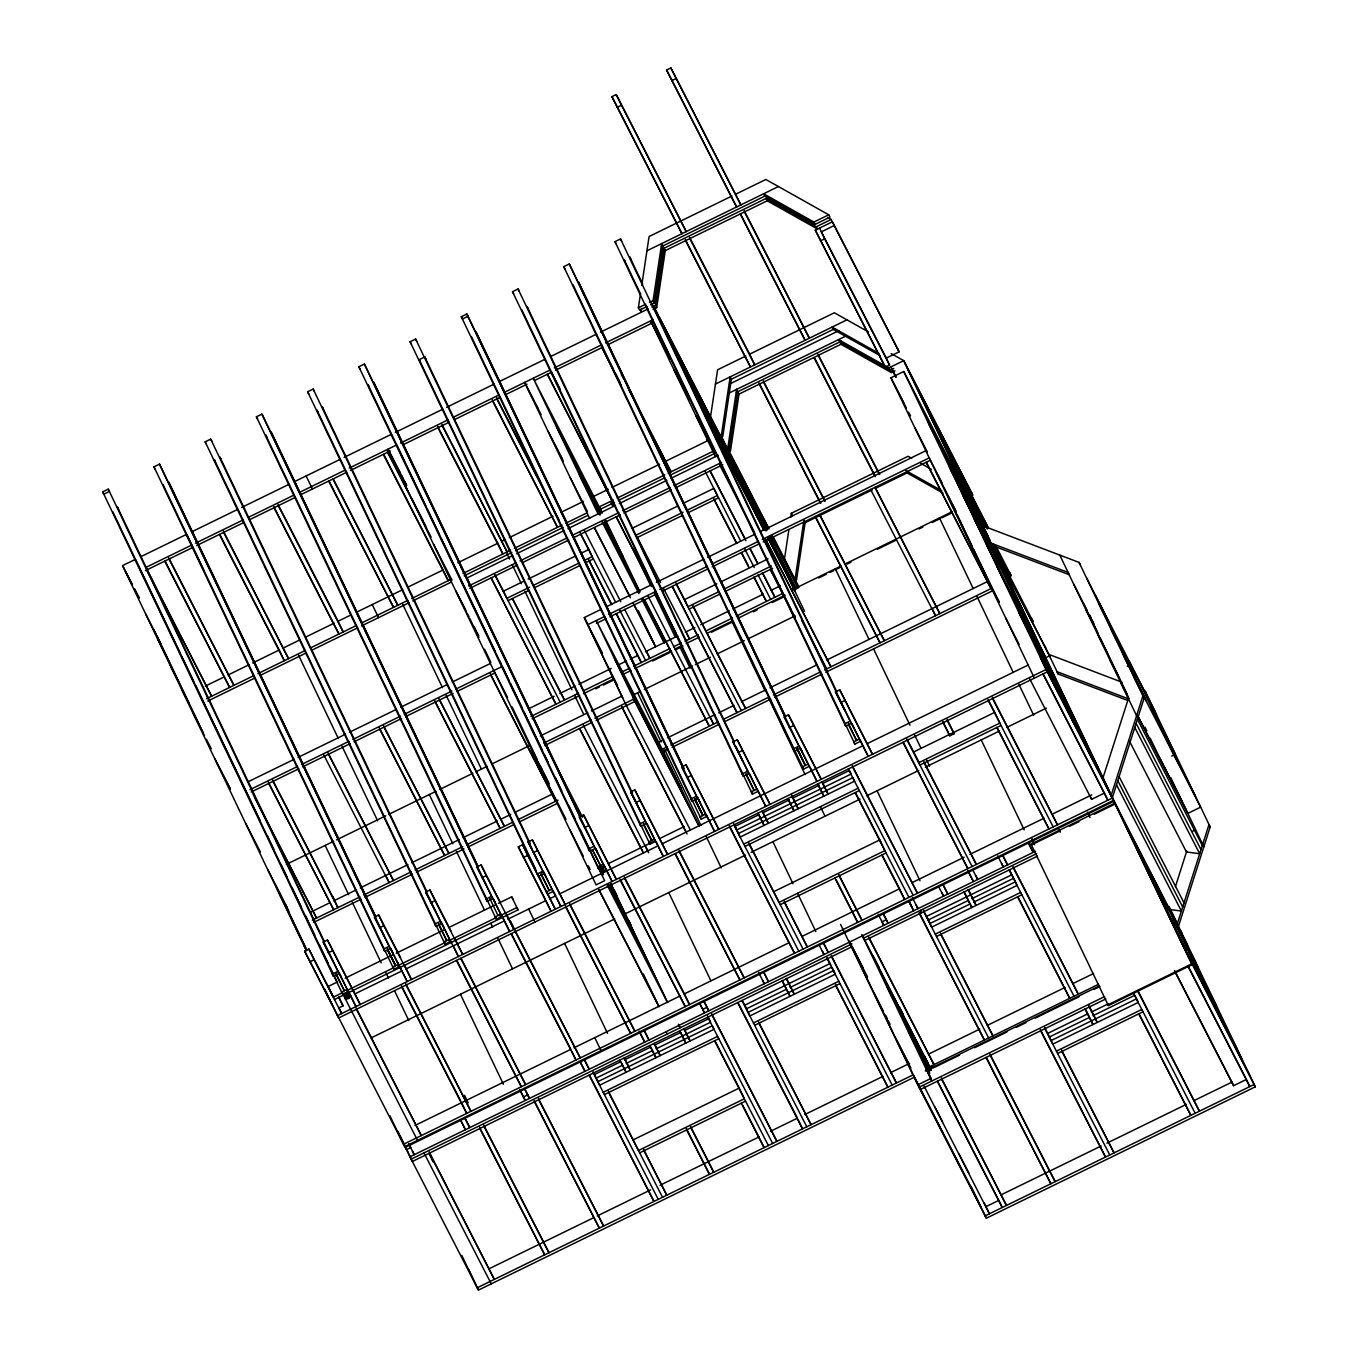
<?xml version="1.0" encoding="UTF-8"?>
<svg xmlns="http://www.w3.org/2000/svg" width="1358" height="1358" viewBox="0 0 1358 1358"><rect width="100%" height="100%" fill="white"/><g stroke="black" fill="none" stroke-linecap="round" stroke-linejoin="round"><path stroke-width="1.5" d="M646.951 306.552L639.584 310.15L638.379 307.808L640.518 293.549M641.74 285.401L649.09 236.513L731.945 196.027M640.789 312.476L641.4 308.402M654.301 302.953L653.096 300.61L661.669 243.574L662.874 245.917L654.301 302.953L650.618 304.752M656.712 307.638L655.507 305.295L664.079 248.259L665.267 250.585L656.712 307.638L653.028 309.437M706.89 441.095L707.501 437.021M710.557 416.651L717.601 369.8L745.831 356M729.246 448.785L737.818 391.749M784.296 560.141L788.896 529.586M790.729 517.364L791.341 513.29L908.078 456.271L911.676 458.291M1128.362 698.708L1102.985 777.862L1104.173 780.205M1144.064 698.351L1112.44 797.502L1111.234 795.16L1142.859 696.026L1144.064 698.351L1079.101 562.433L982.615 525.733M1175.4 886.689L1186.756 851.059M1193.071 831.266L1194.446 827.328M1210.165 826.971L1208.96 824.629L1177.335 923.78L1178.54 926.122L1210.165 826.971L1145.201 691.052L1146.39 693.395M611.932 96.673L681.954 233.661L611.932 96.673L616.209 94.585L686.214 231.59L616.209 94.585M666.574 69.988L736.596 206.976L666.574 69.988L670.852 67.9L740.857 204.888L670.852 67.9M617.058 107.384L621.319 105.313M671.684 80.699L675.961 78.611M102.733 491.868L108.284 489.169L109.438 491.426L103.904 494.142L102.733 491.868L333.474 976.368L339.025 973.652L108.284 489.169M159.514 464.147L390.255 948.631L384.704 951.347L153.963 466.846L159.514 464.147L375.674 918.025M210.728 439.126L441.469 923.61L435.935 926.326L205.177 441.825L210.728 439.126L211.899 441.384M261.958 414.105L492.699 898.589L487.149 901.305L256.407 416.804L261.958 414.105L478.118 867.983M533.66 852.162L543.93 873.567L538.379 876.283L307.638 391.783L313.189 389.084L314.343 391.342M364.402 364.063L595.144 848.546L589.593 851.262L358.851 366.762L364.402 364.063L579.662 816.022M415.633 339.042L646.374 823.525L640.823 826.241L410.082 341.741L415.633 339.042L416.787 341.299M466.863 314.021L697.605 798.504L692.054 801.22L461.313 316.72L466.863 314.021L683.023 767.881M735.815 746.34L748.818 773.483L743.267 776.199L512.526 291.698L518.077 288.999L519.248 291.257M569.308 263.978L800.049 748.462L794.498 751.178L563.757 266.677L569.308 263.978L784.568 715.938M620.521 238.957L851.279 723.441L845.728 726.157L614.987 241.656L620.521 238.957L621.692 241.215M468.018 316.278L462.467 318.994L461.313 316.72M735.713 194.194L765.844 179.477L828.77 214.819L829.976 217.144L815.139 224.393L764.792 196.129L763.603 193.787L813.934 222.05L815.139 224.393M647.087 823.865L655.524 841.434L649.973 844.15L419.232 359.649L424.782 356.95L425.954 359.208M646.951 250.772L778.423 186.538M661.482 246.596L764.384 196.333M662.687 248.921L767.491 197.742M663.892 251.264L768.696 200.084M638.379 307.808L645.746 304.209M649.43 302.41L653.096 300.61M813.934 222.05L828.77 214.819M306.45 950.821L122.559 565.607L135.376 559.36L179.986 652.808M141.062 556.576L186.589 534.339L203.972 570.716M192.293 531.555L237.82 509.318M241.622 507.468L289.05 484.297M294.737 481.513L340.298 459.259M344.1 457.408L391.562 434.221M395.365 432.37L442.827 409.182M446.629 407.315L494.091 384.127M499.795 381.36L545.356 359.089M551.059 356.305L596.637 334.051M600.423 332.201L648.139 308.894M651.823 307.095L655.507 305.295M816.345 226.735L817.55 229.061L767.202 200.797L765.997 198.472L816.345 226.735L831.164 219.487L898.47 350.449M885.314 356.152L889.575 365.081L885.314 367.152L815.292 230.164L832.369 221.829L899.064 351.858L886.248 358.105L821.352 231.828L834.168 225.581M146.172 567.288L191.716 545.05M195.501 543.2L242.929 520.029M248.633 517.245L294.16 495.008M299.846 492.224L345.407 469.97M349.21 468.12L396.672 444.932L425.767 506.059M400.474 443.081L447.953 419.894M453.64 417.11L499.218 394.855M504.904 392.072L550.482 369.817M554.268 367.95L601.747 344.762M605.549 342.912L653.011 319.724M145.476 570.564L192.921 547.393M196.706 545.543L244.134 522.372M249.821 519.588L295.365 497.351M301.052 494.567L346.613 472.312M350.415 470.462L390.289 450.975M403.581 444.49L449.142 422.236M454.845 419.452L500.406 397.181M506.11 394.414L526.989 384.212M534.594 380.495L551.688 372.143M555.473 370.293L602.952 347.105M608.639 344.321L652.315 322.983M820.419 240.875L824.679 238.804L889.575 365.081M689.558 237.311L749.616 354.166L834.338 312.781L868.509 331.946M715.445 384.059L846.934 319.843M729.993 379.884L834.797 328.687M729.501 384.059L838.718 330.724M729.246 393.005L845.949 336.003M736.426 392.411L841.23 341.231M737.632 394.754L840.534 344.491M205.262 686.13L224.24 676.861M228.025 675.011L248.904 664.809M252.69 662.959L279.256 649.99L284.28 660.735L219.385 534.458M283.058 648.122L300.135 639.788M305.822 637.004L334.272 623.101M278.017 504.395L338.074 621.251L351.349 614.767M357.035 611.983L402.681 589.695M408.385 586.911L442.64 570.173M457.867 562.738L497.843 543.217L502.833 553.979L437.938 427.702M501.645 541.35L505.465 539.482M509.267 537.632L553.046 516.244M560.65 512.526L583.499 501.374M593.022 496.722L608.248 489.287M612.051 487.42L659.632 464.181M665.352 461.397L709.131 440.009M206.586 698.691L254.014 675.52M257.816 673.67L305.244 650.499M310.931 647.715L356.458 625.478M362.162 622.694L407.79 600.406M411.593 598.555L451.569 579.034M462.993 573.449L510.574 550.211M514.376 548.343L561.974 525.105M565.777 523.237L586.707 513.018M598.131 507.434L613.358 499.999M617.16 498.131L664.758 474.893M668.17 473.229L714.24 450.72M894.99 370.751L891.289 372.55L840.942 344.287L838.548 339.619L888.879 367.882L903.715 360.634L972.209 493.939M207.791 701.034L255.219 677.863M260.906 675.079L306.45 652.842M312.136 650.058L357.663 627.82M361.466 625.97L408.996 602.748M412.798 600.898L450.873 582.293M464.198 575.792L511.779 552.536M515.582 550.686L563.163 527.447M566.982 525.58L587.912 515.361M599.336 509.776L614.563 502.341M618.365 500.474L664.045 478.169M669.766 475.368L715.445 453.063M893.802 368.408L890.084 370.225L839.753 341.961M467.118 577.914L512.764 555.609M516.566 553.741L564.13 530.52M567.933 528.652L615.497 505.431M619.299 503.563L666.863 480.342M670.665 478.474L718.229 455.253M1034.406 678.117L890.95 377.779L903.749 371.515L977.505 515.021M468.612 585.977L516.176 562.755M519.978 560.888L567.542 537.666M573.246 534.865L618.909 512.577M622.711 510.71L670.275 487.488M674.077 485.621L721.624 462.399M469.817 588.32L517.381 565.081M523.085 562.297L568.747 539.992M574.451 537.208L620.368 514.784M623.916 513.052L671.463 489.814M675.282 487.963L722.829 464.725M524.307 580.986L503.428 591.171L506.84 598.318L529.603 587.199M528.092 579.119L575.52 555.965M581.224 553.181L588.812 549.481L592.224 556.61L584.636 560.328M632.285 528.228L677.829 505.991M683.515 503.207L713.867 488.388L717.279 495.534L686.927 510.353M533.405 585.349L578.932 563.095M635.697 535.375L683.125 512.204M508.045 600.66L528.907 590.458M534.611 587.674L580.138 565.437M585.824 562.653L593.412 558.953M636.902 537.717L682.446 515.48M688.133 512.696L718.484 497.86M248.514 781.58L294.211 759.258M298.03 757.408L345.645 734.152M349.447 732.285L395.161 709.962M400.865 707.162L446.578 684.839M452.282 682.056L490.374 663.451M690.339 830.027L625.206 703.291L584.296 617.567L601.356 609.233M607.06 606.449L652.587 584.212M656.389 582.361L703.817 559.19M707.603 557.34L755.031 534.169M760.735 531.385L925.783 450.754M250.008 789.66L297.623 766.404M301.442 764.537L349.04 741.281M352.859 739.431L400.474 716.175M404.277 714.308L451.891 691.052M455.694 689.185L502.324 666.422L508.724 679.815M587.691 624.714L604.768 616.379M608.571 614.512L655.999 591.358M659.801 589.491L707.229 566.337M712.916 563.553L758.443 541.316M762.245 539.449L929.195 457.901L942.028 482.854M251.213 792.003L298.828 768.747M302.63 766.88L350.245 743.624M354.065 741.774L401.662 718.501M405.482 716.651L453.097 693.395M456.899 691.528L494.991 672.923M596.485 623.339L605.974 618.705M609.776 616.855L657.204 593.684M662.891 590.917L708.418 568.663M712.22 566.812L759.648 543.641M763.213 541.91L930.4 460.243M803.732 523.373L872.328 489.865M876.148 488.014L908.536 472.177M716.786 583.855L684.534 599.608L687.946 606.754L718.297 591.935M720.589 582.005L768.017 558.834M724.001 589.151L771.429 565.98M689.151 609.097L719.502 594.261M725.189 591.494L772.634 568.323M529.399 708.384L554.132 696.298M559.836 693.514L575.062 686.079M578.864 684.228L611.202 668.425M618.824 664.707L626.428 660.99M630.231 659.139L637.836 655.422L641.316 662.534L616.192 613.663M645.457 651.704L677.795 635.9M685.4 632.183L694.906 627.532M700.626 624.748L729.161 610.811M732.964 608.961L763.4 594.091M771.005 590.374L780.51 585.722M530.91 716.464L578.474 693.225M584.178 690.441L612.713 676.505M622.219 671.854L629.84 668.136M633.643 666.269L669.783 648.615M673.585 646.764L681.207 643.047M685.009 641.18L698.318 634.678M705.922 630.961L732.556 617.958M736.375 616.091L782.021 593.802M790.814 589.508L793.666 588.116L767.745 537.734M791.748 590.068L840.992 566.014M844.778 564.164L952.501 511.559M794.074 589.983L797.876 588.133M818.704 577.965L826.275 574.264M830.061 572.414L833.846 570.564M839.533 567.78L835.747 569.63L835.306 568.798L869.018 639.397M847.103 564.079L850.889 562.229M877.404 549.277L896.348 540.026M919.06 528.941L922.863 527.091M932.318 522.457L939.906 518.756L939.464 517.924L973.177 588.523M941.756 517.856L951.075 513.307M532.115 718.789L579.679 695.568M583.482 693.7L613.918 678.83M623.424 674.196L631.046 670.479M634.848 668.611L670.988 650.957M674.79 649.107L682.395 645.389M686.214 643.522L699.523 637.021M707.128 633.303L731.86 621.217M737.564 618.433L785.128 595.211M595.704 688.795L599.489 686.927M603.291 685.077L612.781 680.443M652.655 660.973L671.65 651.687M675.452 649.837L683.04 646.119M711.524 632.217L732.403 622.015M753.3 611.813L757.102 609.946M772.295 602.528L783.685 596.96M540.229 736.002L587.658 712.831M591.443 710.981L621.794 696.145M286.334 864.401L333.678 841.264M336.512 839.889L385.757 815.835M388.592 814.444L435.935 791.324M439.72 789.473L472.873 773.279M475.707 771.887L487.064 766.336M491.8 764.028L528.737 746M632.896 695.109L640.467 691.409M644.252 689.558L692.546 665.98M695.347 664.605L710.404 657.255M717.16 653.945L744.286 640.704M748.054 638.854L795.126 615.87M543.624 743.149L591.069 719.978M594.855 718.127L633.745 699.115L698.878 825.851M544.83 745.474L592.258 722.303M596.06 720.453L634.95 701.458L596.23 620.538L664.045 752.739M310.795 912.067L329.841 902.764M333.661 900.897L356.509 889.745M360.311 887.877L407.926 864.622M411.729 862.754L459.344 839.499M463.163 837.648L497.435 820.894M501.255 819.044L510.778 814.393M514.58 812.525L552.672 793.921M657.985 742.486L663.672 739.703M667.457 737.852L714.902 714.681M718.688 712.831L733.863 705.413M741.451 701.713L766.116 689.66M769.918 687.81L817.346 664.639M826.835 660.005L988.098 581.241M312.306 920.147L359.921 896.891M363.723 895.024L411.338 871.768M415.141 869.901L462.755 846.645M466.575 844.795L512.272 822.456M517.992 819.672L557.985 800.134M661.397 749.633L667.084 746.849M670.869 744.999L718.297 721.828M724.001 719.044L769.528 696.807M773.33 694.957L820.758 671.786M824.544 669.935L991.51 588.37M313.511 922.472L361.126 899.217M364.929 897.366L412.543 874.111M416.346 872.243L463.961 848.988M467.763 847.12L513.477 824.798M519.197 822.014L557.289 803.41M662.585 751.959L668.289 749.175M672.074 747.324L719.502 724.154M725.206 721.387L770.733 699.132M774.518 697.282L821.963 674.111M825.749 672.261L992.698 590.713M1113.815 801.288L405.142 1147.459L304.65 951.16L308.928 949.072L332.812 995.567M348.938 992.172L355.966 1006.584L323.204 942.096L327.465 940.008L360.226 1004.513L327.465 940.008M398.25 963.433L407.179 981.562L374.435 917.074L378.695 914.986L400.627 957.645M453.3 945.83L458.41 956.541L425.648 892.053L429.926 889.965L450.89 930.773M502.613 917.108L509.64 931.52L476.879 867.032L481.139 864.944L500.202 902.035M545.933 900.592L551.042 911.303L518.281 846.798L522.558 844.71L535.901 870.682M556.593 897.57L560.854 906.499L528.109 842.011L532.37 839.923L565.132 904.428L532.37 839.923M604.106 865.199L612.085 881.478L579.323 816.99L583.601 814.902L616.345 879.407L583.601 814.902M656.287 842.045L663.315 856.457L630.553 791.969L634.814 789.881L667.576 854.386L634.814 789.881M706.55 815.156L714.529 831.436L681.767 766.947L686.045 764.86L718.806 829.365L686.045 764.86M757.781 790.135L765.759 806.414L732.997 741.926L737.275 739.838L770.02 804.343L737.275 739.838M809.962 766.981L816.973 781.393L784.228 716.905L788.489 714.817L821.25 779.322L788.489 714.817M860.225 740.093L868.203 756.372L835.442 691.884L839.719 689.796L872.481 754.301L839.719 689.796M309.76 961.871L314.038 959.783L341.673 1013.56L339.127 1008.213M328.313 952.807L332.591 950.719M379.544 927.786L383.805 925.698L411.457 979.491L404.429 965.063M430.775 902.764L435.035 900.677L462.671 954.47L454.709 938.191M481.988 877.743L486.266 875.655L513.901 929.449L506.874 915.02M523.407 857.509L527.668 855.438L555.303 909.215L547.342 892.936M533.219 852.722L537.479 850.634M584.449 827.701L588.71 825.613M635.663 802.68L639.941 800.592M686.893 777.659L691.154 775.571M738.107 752.638L742.385 750.55M789.337 727.616L793.615 725.528M840.568 702.595L844.829 700.507M337.87 971.377L332.32 974.093L333.474 976.368M389.084 946.356L383.55 949.072L384.704 951.347M440.315 921.335L434.764 924.051L435.935 926.326M491.545 896.314L485.994 899.03L487.149 901.305M537.208 874.009L542.759 871.293M593.989 846.272L588.438 848.988L589.593 851.262M645.22 821.25L639.669 823.966L640.823 826.241M696.433 796.229L690.883 798.945L692.054 801.22M747.664 771.208L742.113 773.924L743.267 776.199M798.894 746.187L793.344 748.903L794.498 751.178M850.108 721.166L844.557 723.882L845.728 726.157M337.616 981.868L328.144 986.485L333.27 997.196L342.725 992.579M345.187 978.167L392.496 955.064M396.281 953.214L443.574 930.094M449.26 927.327L494.668 905.141M498.454 903.291L511.711 896.823L512.9 899.166M347.02 989.286L341.469 992.002L342.64 994.277L348.191 991.561L338.821 972.073M399.405 966.54L398.25 964.265L392.7 966.981L393.854 969.256L399.405 966.54L397.588 962.72M449.464 939.244L443.93 941.96L445.084 944.234L450.635 941.518L441.265 922.031M500.695 914.223L495.144 916.939L496.315 919.213L501.849 916.497L493.412 898.928M546.374 891.917L551.925 889.201L553.079 891.476L547.529 894.192L538.175 874.705M603.139 864.18L597.588 866.896L598.759 869.171L604.31 866.455L595.856 848.886M654.369 839.159L648.818 841.875L649.973 844.15M705.6 814.138L700.049 816.854L701.203 819.129L706.754 816.413L697.401 796.925M756.813 789.117L751.263 791.833L752.434 794.107L757.985 791.391L749.531 773.822M808.044 764.096L802.493 766.812L803.647 769.086L809.198 766.37L799.845 746.883M859.274 739.075L853.724 741.791L854.878 744.065L860.429 741.349L851.975 723.78M346.511 990.729L393.82 967.626M397.605 965.776L444.915 942.656M448.7 940.822L496.01 917.702M499.795 915.852L516.821 907.534L518.026 909.877L334.475 999.539M608.214 863.688L653.758 841.451M659.445 838.667L684.109 826.615M345.102 998.69L350.771 995.906M354.557 994.056L401.866 970.953M405.652 969.103L504.056 921.047M507.841 919.196L545.814 900.643M549.617 898.775L555.337 895.991M559.156 894.124L658.274 845.711M662.093 843.844L862.245 746.068M867.966 743.284L1028.091 665.064M1045.796 657.679L1049.445 655.897M338.804 1007.959L343.065 1005.871L338.804 996.942M337.412 1015.648L1046.016 669.528L1118.619 810.641M759.411 814.444L735.034 826.36L736.732 829.925L851.126 774.043L849.429 770.478L823.169 783.294M789.422 799.794L763.162 812.61L768.322 823.304L762.059 811.15M791.29 794.532L793.089 797.995L819.417 785.128M943.114 722.711L949.836 735.815L954.114 733.727L947.069 719.265M743.743 844.082L858.154 788.2M744.948 846.424L859.342 790.543M918.738 762.704L999.844 723.084L994.735 712.373L913.628 751.992L919.943 765.046L1001.05 725.427M1127.225 666.455L1130.891 664.656M371.158 1037.902L614.784 918.908M623.305 914.749L745.457 855.082M751.127 852.298L860.021 799.115M866.659 795.873L918.738 770.444M925.358 767.202L999.216 731.13M1006.787 727.43L1046.339 708.112M773.907 891.612L879.763 839.906L884.89 850.617L779.017 902.34L748.903 842.979M780.222 904.666L886.095 852.96M414.988 1125.459L570.156 1049.649M573.942 1047.816L680.443 995.787M624.341 876.996L684.398 993.852L788.981 942.758M802.323 936.256L899.437 888.811L904.649 899.488L881.817 855.048M912.763 882.31L964.18 857.187M969.901 854.403L1044.166 818.127M1051.771 814.41L1091.764 794.871M1171.733 756.083L1175.383 754.301L1150.854 706.296M1029.636 678.711L1091.628 799.336L1104.427 793.089L1107.839 800.235L1042.944 673.941M403.513 1144.268L1112.117 798.148M404.718 1146.61L1113.373 800.456M1114.731 803.24L1192.035 964.706L1108.366 1005.565L1031.062 844.116L1114.731 803.24L1115.139 804.021L1094.225 814.24M1059.987 830.96L1031.469 844.897L1031.062 844.116M1069.493 826.309L1078.999 821.675M519.656 1089.456L523.56 1096.908L527.838 1094.82L524.884 1089.235M699.896 1003.749L702.85 1009.334L707.111 1007.246L708.757 1010.844L703.953 1001.491M883.243 913.917L888.047 923.27L886.333 919.705L882.14 921.759L883.769 925.358L878.219 914.307M1035.424 851.296L409.946 1156.812L478.457 1290.1L913.934 1077.386M851.941 943.844L411.151 1159.138L397.877 1131.333M863.349 938.259L1036.612 853.622M851.228 947.103L412.357 1161.48L400.525 1136.697M864.554 940.602L1037.427 856.168M620.742 1061.701L594.481 1074.517L597.995 1081.596M624.493 1059.868L650.754 1047.035L655.948 1057.712L649.701 1045.558M654.488 1045.202L680.748 1032.386M684.5 1030.552L708.876 1018.636L710.59 1022.218L656.203 1048.783M830.094 963.535L744.71 1005.226L749.837 1015.954L835.204 974.246L833.506 970.664L748.122 1012.372M596.179 1078.099L622.439 1065.266M626.191 1063.433L652.451 1050.617M746.425 1008.807L786.265 989.337M790.05 987.487L831.792 967.1L834.491 972.362M1015.445 881.783L1011.931 874.705L926.563 916.412L928.261 919.977L968.101 900.524M971.904 898.656L1013.645 878.27M969.816 904.089L929.975 923.542L931.673 927.124L1017.057 885.416L1015.343 881.851L973.601 902.238M603.207 1092.256L717.601 1036.375M604.412 1094.582L718.806 1038.7M753.435 1022.964L838.803 981.257M935.289 934.134L1020.656 892.427M754.641 1025.307L840.008 983.599M936.477 936.477L1021.861 894.769M633.371 1139.786L739.227 1088.081L744.337 1098.792L638.481 1150.498L608.367 1091.136M639.686 1152.84L745.542 1101.134M488.744 1268.932L593.463 1217.786M597.282 1215.919L650.584 1189.88M660.107 1185.228L759.105 1136.867M770.529 1131.299L797.18 1118.279M804.802 1114.545L882.87 1076.419M890.475 1072.701L909.52 1063.399M928.549 1054.114L979.746 1029.092M987.334 1025.392L1065.079 987.419M1072.667 983.718L1093.513 973.533M912.729 1075.044L477.252 1287.757L461.771 1255.335M1098.639 984.244L929.738 1066.743L931.435 1070.308L866.54 944.031M925.273 1070.987L1099.522 985.874M959.512 1055.115L932.963 1068.084L931.775 1065.741M974.688 1047.714L1006.923 1031.961M1016.395 1027.327L1025.884 1022.71M1035.356 1018.076L1078.982 996.772M1094.141 989.354L1099.827 986.587M840.568 924.408L917.804 1084.855L930.62 1078.608L931.809 1080.934L861.838 934.542M919.026 1087.249L1104.631 996.585M1105.836 998.928L920.232 1089.591L849.039 940.805M1087.537 1013.951L1047.697 1033.421L1052.806 1044.132L1138.191 1002.442L1136.476 998.86L1051.109 1040.568M1091.34 1012.1L1108.417 1003.766M1049.411 1036.986L1089.252 1017.532M1093.037 1015.682L1134.779 995.295L1137.478 1000.557M1056.422 1051.143L1141.789 1009.452M1057.627 1053.485L1142.995 1011.795M1000.846 1194.972L1101.219 1145.948M1106.906 1143.164L1186.451 1104.309M1194.022 1100.608L1231.91 1082.122L1233.573 1085.704L1246.389 1079.44L1249.801 1086.587L1187.809 965.962M985.993 1206.634L998.792 1200.387L1002.204 1207.517L937.309 1081.24M985.127 1215.868L1254.062 1084.499M917.804 1084.855L986.332 1218.211L1255.267 1086.841L1180.747 930.926M1168.169 909.317L1181.392 911.048L1116.497 784.771M1048.716 654.352L1121.946 682.208M1128.226 698.759L1056.982 671.667L1058.171 674.009L1127.446 700.355M827.565 217.467L831.164 219.487M891.12 353.572L903.715 360.634L1181.647 942.825L1250.141 1076.13M878.847 353.335L832.098 327.074L833.303 329.417L880.052 355.66M920.673 463.333L931.452 469.393M905.854 470.564L941.807 490.764M907.042 472.907L943.012 493.107M1192.035 964.706L1191.628 963.925L1107.975 1004.801L1108.366 1005.565M1079.101 562.433L1080.289 564.775M1086.621 578.016L1154.928 711.439M1133.794 670.58L1156.626 715.004M1098.894 603.733L1106.108 617.754M1100.591 607.298L1107.805 621.336M1110.827 628.737L1118.041 642.758M1112.525 632.302L1119.739 646.34M1122.76 653.724L1129.975 667.763M1124.475 657.306L1131.672 671.327M1172.667 752.009L1195.498 796.45M1134.015 677.303L1200.625 807.161L1187.809 813.408L1137.444 715.411M1073.805 584.263L1087.13 610.455M1089.303 614.427L1091.238 618.196M1091.985 619.876L1093.92 623.645M1091.153 618.535L1089.235 614.801L1098.215 633.779M1086.094 609.98L1095.006 627.583M1098.028 634.984L1106.94 652.587M1109.961 659.988L1117.974 675.843M1159.868 758.273L1181.749 800.847M1121.216 683.566L1128.956 698.64M1138.649 717.482L1186.111 809.843M1122.913 687.131L1128.736 698.436M1137.732 718.178L1059.8 555.099M1203.833 846.798L1170.664 777.489M1137.393 719.248L1202.305 845.525M1136.086 723.339L1200.998 849.616M1134.779 727.447L1199.691 853.724L1186.468 851.992L1129.313 740.789M1119.111 776.589L1184.006 902.866M907.908 369.07L972.803 495.347L971.021 491.596M922.829 400.321L987.724 526.598M924.526 403.886L988.454 528.279M1117.804 780.68L1182.699 906.957M944.659 446.035L987.266 528.975M995.754 545.729L1011.252 575.894L1009.554 572.312M966.472 491.749L984.873 527.566M993.36 544.337L1033.082 621.608L1031.367 618.043M978.694 517.364L984.007 527.939M992.409 544.388L1046.033 648.751M981.41 523.39L990.067 540.365M992.953 545.95L1049.921 656.695M927.514 421.133L992.409 547.41M929.228 424.698L994.124 550.975M949.344 466.846L1014.239 593.123M951.041 470.411L1017.651 600.27M996.517 559.411L1019.349 603.835M961.617 492.564L967.864 504.718M963.331 496.128L969.578 508.299M973.55 517.568L979.797 529.722M1013.577 595.127L1038.106 643.132M1041.518 649.854L1046.322 659.207M975.265 521.133L981.511 533.304M985.484 542.572L991.747 554.726M987.198 546.137L993.445 558.308M1006.091 584.076L1059.936 688.846M996.738 566.133L1063.348 695.992M1018.568 611.864L1083.463 738.141M1020.282 615.429L1085.178 741.706M1097.077 765.505L1098.283 767.847M1040.398 657.578L1105.293 783.855M895.245 375.334L890.899 366.898L895.754 376.879M1042.095 661.142L1108.196 789.762M1114.646 802.306L1181.952 933.252M1119.756 813.018L1187.571 945.202M1127.785 829.636L1196.092 963.06M1153.638 881.053L1155.573 884.822M1174.959 922.201L1197.79 966.641M1140.058 855.353L1148.019 871.089M888.879 367.882L891.289 372.55M1192.001 957.916L1216.547 1005.922M1151.991 880.357L1159.953 896.093M1163.925 905.362L1170.172 917.516M1165.639 908.926L1171.886 921.097M1213.831 1003.647L1236.663 1048.07M1175.179 928.94L1241.789 1058.782M815.292 230.164L885.314 367.152M890.95 377.779L903.766 402.732M908.604 412.153L910.556 415.921M1043.402 674.349L1104.427 793.089M1187.961 955.879L1255.267 1086.841M893.853 383.686L906.448 408.198M914.715 427.38L927.31 451.891M936.528 473.11L955.676 510.608M951.958 503.631L955.811 511.117M948.818 498.827L956.762 514.546M1188.267 966.353L1246.389 1079.44M960.751 523.815L968.695 539.55M972.684 548.819L980.646 564.555M983.939 572.397L999.064 601.56M985.636 575.962L999.199 602.358M926.597 462.722L991.034 588.608L926.122 462.331M1005.769 618.111L1019.094 644.303M1174.721 970.936L1231.876 1082.122M1174.483 970.732L1233.573 1085.704M1087.385 812.135L1089.371 815.852M1088.131 813.832L1090.067 817.584M1033.727 715.31L1018.721 683.94M744.184 210.626L809.368 338.193L744.473 211.916M817.94 354.115L879.695 474.536M818.212 355.406L879.237 474.146M992.308 697.265L1057.475 824.832L992.579 698.555M1058.255 828.431L1060.174 832.165M740.891 214.581L805.09 340.281L740.195 213.987M814.63 358.071L875.435 476.624M813.934 357.493L874.959 476.234M988.03 699.353L994.82 712.543M1138.123 991.153L1199.42 1111.2L1137.427 990.576M988.301 700.643L1053.214 826.92M875.367 487.743L939.804 613.629L874.908 487.352M997.451 728.075L1048.936 829.008L996.772 727.515M1133.166 992.647L1195.159 1113.271M870.631 489.44L935.526 615.717L932.131 608.571M1139.413 1014.426L1190.881 1115.359L1138.734 1013.866M1033.879 842.945L1031.961 839.21L1034.558 844.676M1028.6 843.199L1033.183 852.383L1028.379 843.029M947.375 720.64L954.114 733.727M942.791 721.353L949.836 735.815M1088.607 1004.852L1097.264 1022.421L1089.32 1006.991M763.298 380.8L825.053 501.221M1013.119 866.608L1078.286 994.175L1013.391 867.898M689.83 238.601L754.725 364.878L749.616 354.166M763.569 382.09L824.595 500.83M1085.229 1008.655L1092.986 1024.509L1085.059 1009.079M1002.985 855.71L1007.568 864.893L1002.764 855.54M685.281 239.398L750.448 366.966L685.552 240.689M759.02 382.888L820.792 503.309M1009.809 870.58L1011.761 874.348M759.309 384.178L820.317 502.918M1009.113 869.986L1074.025 996.263M997.757 855.913L1003.307 866.981L1001.593 863.399M1018.262 897.417L1069.748 998.351L1017.583 896.857M819.876 514.852L884.313 640.738L819.417 514.461M815.615 516.94L880.035 642.826L815.139 516.549M929.585 766.201L926.411 759.631M923.932 761.634L976.368 864.452L924.204 762.958M791.341 513.29L792.546 515.633M906.923 738.973L918.687 761.855M907.195 740.263L972.107 866.54M972.888 870.139L977.692 879.492L975.978 875.91M903.63 742.928L967.83 868.628L902.934 742.334M1061.6 1050.09L1114.052 1152.891L1061.888 1051.398M967.864 870.512L973.414 881.58L968.61 872.209M1044.608 1027.412L1048.478 1034.949M1044.879 1028.702L1109.775 1154.979M1040.347 1029.5L1105.514 1157.067L1040.618 1030.79M968.356 889.558L976.113 905.413L968.186 889.982M964.095 891.646L971.853 907.5L963.925 892.07M721.743 436.767L720.538 434.424L766.15 529.926M769.103 528.907L728.194 449.294L766.947 530.503M772.974 536.461L795.499 580.256M725.664 445.135L727.769 449.515M733.303 460.022L768.407 528.33M772.057 535.663L798.436 586.741M726.428 447.699L659.139 316.737L728.533 461.941L727.345 459.598M726.937 448.921L653.588 306.229L658.715 316.94M660.871 321.167L724.816 445.56L719.689 434.849M735.391 466.388L740.195 475.741M737.105 469.97L741.909 479.323M751.212 497.351L767.677 529.399M771.327 536.733L797.706 587.827M747.324 491.392L752.145 500.746M682.497 365.506L753.843 504.327M759.258 516.396L765.776 529.314M778.44 554.387L795.873 588.32M780.154 557.968L795.652 588.116M704.666 411.932L765.691 530.672M769.341 538.023L777.71 554.319M783.142 566.405L789.643 579.323M723.424 451.229L764.113 530.384M767.983 537.615L790.254 580.969M723.933 452.469L763.875 530.197M793.445 588.218L794.634 590.56M765.556 539.024L830.943 666.795L766.048 540.518M943.216 884.89L947.799 894.09L942.995 884.72M670.207 359.055L650.601 320.912L715.394 456.627M673.958 369.682L686.554 394.176M675.673 373.246L685.349 392.089M687.301 395.857L689.236 399.642M938.734 886.808L943.538 896.161L941.841 892.596M801.492 619.876L826.683 668.883M696.128 416.108L713.561 450.041M723.984 470.564L725.919 474.332M719.502 464.623L754.607 532.676M835.442 691.884L844.982 710.421M851.653 723.407L853.554 727.124M770.716 569.851L790.984 609.318M792.919 613.086L794.854 616.838M770.258 569.477L795.364 618.348M710.472 471.396L745.355 539.245M750.193 548.666L757.934 563.74M762.789 573.161L774.909 597.265L762.313 572.77M710.013 470.988L745.848 540.722M749.735 548.276L757.475 563.349M705.243 471.582L740.704 541.095M744.49 548.462L754.216 567.406M758.053 574.858L770.648 599.353M940.466 933.065L992.919 1035.882L940.755 934.389M852.298 765.657L917.465 893.225L852.569 766.947M713.697 498.437L736.885 543.556M741.723 552.944L748.479 566.099M754.267 577.388L766.37 601.441L753.826 577.014M714.223 499.948L736.426 543.183M741.264 552.57L748.988 567.61M923.474 910.403L930.247 923.593M928.261 919.977L930.077 923.491M923.746 911.693L988.641 1037.97M848.292 769.035L913.187 895.312M920.401 910.386L921.607 912.729M912.372 897.621L917.923 908.672L916.226 905.107M919.196 912.474L984.38 1040.058L919.485 913.764M855.744 793.14L880.731 841.773M989.965 1054.097L1055.149 1181.664L990.237 1055.387M855.082 792.631L908.926 897.4M909.062 901.576L913.662 910.76L908.858 901.406M986.672 1058.069L1050.871 1183.752L985.976 1057.475M882.411 855.438L899.539 888.76M621.353 374.418L623.288 378.186M628.126 387.607L671.022 471.837L629.365 390.781M601.577 346.341L613.205 368.969M615.14 372.737L619.978 382.158M601.849 347.631L621.234 385.332M821.828 781.953L828.074 794.124L822.965 783.396M784.228 716.905L793.751 735.442M800.422 748.428L802.34 752.145M817.567 784.041L823.814 796.195L818.687 785.484M883.464 914.087L886.401 919.672M838.769 874.433L861.974 920.334L839.125 875.893M868.831 937.088L933.998 1064.655L869.103 938.378M941.315 1077.862L1006.482 1205.446L941.586 1079.169M836.409 880.222L857.696 922.421L834.864 877.981M791.952 796.552L798.198 808.706L793.089 797.995M873.279 956.134L879.101 967.439M899.437 1007.025L903.308 1014.562M937.767 1081.647L998.792 1200.387M692.903 605.498L745.576 708.503L693.412 607.009M862.432 935.781L930.943 1069.085M886.655 986.18L930.026 1070.8M908.485 1031.893L929.806 1073.363M787.674 798.64L793.921 810.794L788.811 800.083M926.224 1069.052L931.062 1078.473M675.911 582.82L685.739 601.95M927.921 1072.616L930.824 1078.269M676.403 584.313L741.315 710.59M672.6 586.792L737.038 712.678L672.142 586.401M934.881 1106.94L942.639 1122.014M959.104 1154.062L968.797 1172.905M852.264 946.916L862.924 967.643M924 1086.01L989.405 1213.78L984.295 1203.069M849.633 942.045L867.524 976.877M873.856 992.443L883.311 1011.082M885.484 1015.054L887.419 1018.823M888.149 1020.503L890.084 1024.272M895.686 1038.157L909.249 1064.536M897.383 1041.722L910.946 1068.118M637.377 537.479L660.565 582.582M663.451 588.235L689.541 638.973L686.13 631.826M913.408 1075.298L978.32 1201.575M913.917 1076.538L981.223 1207.483M551.484 372.245L560.209 389.203M547.919 374.927L612.119 500.61L547.223 374.333M732.997 741.926L742.537 760.463M749.209 773.449L751.11 777.166M616.566 517.262L651.433 585.111M657.255 596.417L675.656 632.234M616.108 516.872L651.942 586.605M655.812 594.142L681.003 643.149M690.136 668.204L679.747 646.527M648.156 596.366L713.561 724.137L710.149 716.99M831.266 955.438L896.433 1083.005L831.537 956.728M757.798 813.238L764.045 825.392L758.935 814.681M823.695 943.284L828.278 952.467L823.474 943.114M601.017 510.438L533.202 378.237L598.284 514.393M556.576 427.023L600.898 513.511M604.768 521.065L623.186 556.865M644.863 600.338L709.3 726.224L644.388 599.947M578.746 473.45L600.049 514.92M603.92 522.457L639.771 592.19M580.443 477.014L599.812 514.716M603.699 522.253L639.533 591.986M643.403 599.523L645.339 603.291M827.005 957.526L830.875 965.063M827.277 958.816L892.172 1085.093M602.103 521.964L638.922 593.582M641.825 599.234L664.096 642.589M819.214 945.202L824.017 954.555L822.303 950.973M835.459 984.363L887.894 1087.181L835.747 985.687M538.464 409.25L524.663 382.413L589.745 518.569M527.583 388.32L534.356 401.527M536.291 405.295L541.146 414.716M548.038 431.182L562.568 459.462M549.735 434.764L563.298 461.143M570.207 477.626L587.403 511.355M594.77 528.211L629.637 596.06M634.492 605.498L653.86 643.183M594.532 528.024L630.384 597.758M633.286 603.41L655.558 646.764L638.226 610.438M784.143 901.135L807.331 947.018L784.5 902.595M749.226 844.337L803.053 949.106M584.449 530.588L620.793 601.815M624.663 609.352L649.854 658.358L646.442 651.212M733.626 823.627L738.531 833.439M733.897 824.917L798.793 951.194M580.172 532.676L588.897 549.634M580.681 534.169L615.632 602.188M619.503 609.708L645.576 660.446M729.348 825.698L794.515 953.282L729.619 826.988M588.642 559.53L611.813 604.649M616.651 614.037L637.904 655.388M589.151 561.041L611.372 604.259M496.57 397.639L537.259 476.794M496.841 398.929L558.834 519.554M681.767 766.947L691.307 785.484M697.978 798.47L699.879 802.188M492.309 399.727L557.476 527.294L492.581 401.017M786.52 978.371L794.277 994.243L786.333 978.812M782.242 980.459L790 996.331L782.072 980.883M614.495 658.596L681.088 788.455M721.268 867.949L706.364 836.8M633.252 697.893L698.148 824.17M584.296 617.567L602.46 653.436M590.611 630.621L602.222 653.249M605.957 662.772L617.584 685.383M763.926 972.481L768.526 981.664L763.722 972.311M621.641 706.228L686.197 832.216M758.698 972.684L764.248 983.735L762.551 980.17M622.151 707.722L687.046 833.999M678.983 850.312L744.15 977.879L679.255 851.602M675.673 854.284L739.889 979.967L674.977 853.69M758.613 1021.895L811.066 1124.713L758.901 1023.219M742.588 1001.101L745.508 1006.753M741.892 1000.506L806.805 1126.784M441.927 424.324L507.111 551.908L442.199 425.614M630.553 791.969L640.076 810.505M646.748 823.491L648.666 827.209M738.328 1003.189L797.418 1118.16M737.632 1002.594L802.527 1128.871L798.266 1119.943M437.666 426.412L497.724 543.268M583.227 724.985L648.632 852.756M579.917 728.957L642.657 851.279M512.764 598.946L564.47 700.066L512.322 598.572M579.459 728.567L643.386 852.96M494.804 574.383L503.512 591.341M495.314 575.86L560.209 702.154M491.494 578.355L555.931 704.225L491.036 577.948M711.745 1013.815L776.912 1141.382L712.016 1015.105M704.174 1001.661L707.111 1007.246M707.484 1015.903L709.419 1019.671M707.756 1017.193L772.651 1143.47M699.693 1003.579L704.496 1012.932L702.782 1009.367M715.191 1041.297L739.227 1088.081M714.546 1040.788L768.373 1145.558M742.826 1105.463L764.113 1147.646L741.281 1103.205M624.612 878.286L689.508 1004.564L684.398 993.852M620.08 879.084L685.247 1006.651L620.351 880.374M544.813 743.76L582.582 817.261M579.323 816.99L588.863 835.526M595.534 848.512L597.435 852.23M399.931 472.211L388.065 449.142L596.094 884.89L604.633 880.714L579.968 829.059M401.866 475.979L406.704 485.4M390.985 455.049L402.596 477.66M404.531 481.428L406.483 485.213M602.069 866.064L604.972 871.734M600.949 866.183L603.852 871.836M610.404 884.822L622.982 909.334M387.302 451.026L407.638 490.594M411.44 497.911L423.068 520.521M423.798 522.219L425.733 525.987M387.573 452.316L431.148 537.123M683.838 1028.872L690.102 1041.026L684.975 1030.315M599.863 867.372L602.765 873.024M608.588 884.347L643.454 952.196M433.609 544.337L452.01 580.155M599.625 867.185L603.512 874.722M608.35 884.143L645.152 955.76M455.779 590.781L466.422 611.507M607.264 885.331L667.321 1002.187L610.693 883.566M457.476 594.346L465.234 609.419M467.169 613.188L469.104 616.956M474.078 626.649L476.013 630.418M476.845 632.047L478.78 635.816M678.881 1025.443L680.086 1027.785L678.372 1024.204M383.991 454.998L443.081 569.953M383.296 454.404L448.191 580.681L443.93 571.752M679.577 1030.96L685.824 1043.114L680.714 1032.403M493.786 670.58L507.586 697.435M530.791 747.935L535.646 757.357M537.581 761.125L546.663 778.541M547.393 780.239L549.328 783.99M532.506 751.5L548.004 781.665M547.851 783.651L566.014 819.264M490.221 673.517L555.626 801.288L490.713 675.011M570.02 830.077L583.346 856.27M588.184 865.691L590.119 869.46M598.963 889.711L657.085 1002.798M598.725 889.507L658.783 1006.363M666.082 1031.707L667.27 1034.032M653.962 1043.47L660.209 1055.624L655.099 1044.913M644.405 1030.858L649.005 1040.041L644.184 1030.688M690.543 1126.359L713.748 1172.243L690.899 1127.819M639.177 1031.062L644.727 1042.129L639.924 1032.776M686.282 1128.447L709.47 1174.331L686.639 1129.907M569.698 903.681L634.865 1031.265L569.97 904.971M565.437 905.769L630.604 1033.336L565.709 907.059M528.109 842.011L537.632 860.548M543.353 871.683L546.205 877.251M553.843 892.087L555.745 895.788M538.753 876.25L540.671 879.95M333.627 479.595L397.826 605.278L332.931 479.001M518.281 846.798L544.965 898.724M329.349 481.683L393.548 607.365L328.653 481.088M624.086 1058.069L630.333 1070.223L625.223 1059.512M438.99 698.538L504.395 826.309L439.5 700.032M619.808 1060.14L626.072 1072.311L621.794 1063.382M434.73 700.626L500.134 828.397L435.222 702.12M312.442 489.016L306.127 475.962M378.543 617.618L372.228 604.565M534.967 922.082L528.652 909.028M601.068 1050.702L594.753 1037.648M643.59 1149.292L666.778 1195.176L643.947 1150.752M608.673 1092.511L662.517 1197.264M593.073 1071.785L595.008 1075.553M593.344 1073.075L658.24 1199.352M584.653 1060.055L589.236 1069.238L584.432 1059.885M589.779 1075.757L653.979 1201.44L589.083 1075.163M515.327 931.673L580.239 1057.95L510.218 920.962L513.63 928.091M580.375 1062.126L584.975 1071.309L580.155 1061.956M511.762 934.355L570.852 1049.31M476.879 867.032L486.402 885.569M493.073 898.555L494.991 902.272M511.066 933.761L575.962 1060.038L571.701 1051.109M278.288 505.685L343.184 631.962L338.074 621.251M273.739 506.483L338.923 634.05L274.01 507.773M383.499 725.647L448.904 853.418L384.008 727.141M379.238 727.735L444.626 855.506L379.731 729.229M538.43 1098.469L603.597 1226.036L538.702 1099.759M461.397 958.952L525.597 1084.635L460.701 958.358M534.169 1100.557L599.336 1228.124L534.441 1101.847M425.648 892.053L435.188 910.59M441.859 923.576L443.76 927.293M524.663 1089.065L529.467 1098.418L527.77 1094.854M457.12 961.04L521.319 1086.723L456.424 960.445M520.403 1091.153L525.207 1100.506L523.509 1096.941M377.66 820.843L341.961 746.102M223.374 531.08L288.541 658.664L223.646 532.387M220.081 535.052L279.171 650.024M328.008 752.756L393.413 880.527L328.517 754.25M323.73 754.844L389.135 882.615L385.723 875.469M483.788 1125.171L548.971 1252.738L484.059 1126.461M374.435 917.074L383.958 935.611M390.629 948.597L392.547 952.314M405.787 983.752L470.954 1111.319L406.059 985.042M479.527 1127.242L544.694 1254.809L479.798 1128.532M401.51 985.84L460.6 1100.812M401.781 987.13L466.694 1113.407L461.567 1102.696M465.132 1118.432L469.715 1127.615L464.911 1118.262M460.854 1120.52L465.438 1129.703L460.634 1120.35M408.792 1020.571L394.805 991.323M168.732 557.782L233.916 685.349L169.003 559.072M165.438 561.754L229.638 687.437L164.742 561.16M272.517 779.865L334.509 900.49M273.026 781.342L337.921 907.636L332.88 896.687M268.239 781.953L333.644 909.707L268.748 783.43M146.443 568.663L211.61 696.23L146.715 569.953M253.114 794.057L316.567 918.059L254.574 797.435M323.204 942.096L332.744 960.632M339.415 973.618L341.316 977.336M356.169 1007.992L421.336 1135.56L356.441 1009.283M429.162 1151.856L494.329 1279.423L429.434 1153.146M346.867 992.834L348.785 996.568M346.697 992.749L349.549 998.3M345.662 993.292L347.563 996.993M343.964 993.479L346.85 999.098M344.117 994.294L346.63 998.928M122.559 565.607L132.49 584.908L125.564 571.701M134.425 588.693L139.263 598.114L134.272 588.659M417.517 1140.347L342.929 994.141M423.968 1152.891L491.256 1283.836M145.679 613.85L161.33 644.541M157.952 639.567L163.316 649.99M159.667 643.132L165.914 655.303M169.886 664.571L176.133 676.725M171.6 668.136L176.947 678.559M181.819 689.575L188.083 701.73M183.534 693.14L189.78 705.311M193.074 713.137L204.464 735.561M206.416 739.329L211.254 748.75M338.736 997.451L343.065 1005.871M214.903 758.867L230.402 789.015M216.618 762.432L230.164 788.828M245.849 823.695L260.38 851.958M408.894 1143.843L410.812 1147.578L406.534 1149.666L401.73 1140.313M267.679 869.409L287.166 907.585M408.673 1143.674L414.224 1154.724L412.509 1151.143M285.027 903.681L288.881 911.167M279.952 895.126L287.913 910.862M291.885 920.13L299.846 935.866M303.836 945.134L306.501 950.345M304.65 951.16L332.303 1004.937M630.842 259.123L629.688 256.866L642.69 284.009M614.987 241.656L616.142 243.931M625.291 261.839L624.137 259.565L640.535 294.007M848.495 724.799L856.575 740.399M563.757 266.677L564.911 268.952M797.265 749.82L805.345 765.42L797.146 748.19M528.398 309.166L527.244 306.908L734.288 741.638M512.526 291.698L513.697 293.973M746.051 774.841L754.131 790.441L745.932 773.211M694.906 799.828L702.901 815.462L694.702 798.232L702.816 815.496L694.821 799.862M410.082 341.741L411.236 344.015M419.232 359.649L420.403 361.924M643.607 824.883L651.687 840.483L643.471 823.254M358.851 366.762L360.023 369.036M369.172 386.945L368.018 384.67L598.759 869.171M323.493 409.25L322.338 406.993L530.061 843.284M307.638 391.783L308.792 394.058M316.787 409.692L317.942 411.966M541.146 874.925L549.226 890.525L541.027 873.296M256.407 416.804L257.562 419.079M266.728 436.987L265.557 434.713L496.315 919.213M498.013 915.547L489.797 898.317M221.048 459.293L219.894 457.035L426.938 891.765M205.177 441.825L206.348 444.1M215.498 462.009L214.343 459.734L445.084 944.234M438.702 924.968L446.782 940.568M153.963 466.846L155.118 469.121M387.556 949.955L395.551 965.589L387.353 948.359M387.471 949.989L395.467 965.623M118.604 509.335L117.433 507.077L324.494 941.807M336.258 975.01L344.338 990.61M1176.775 760.259L1178.489 763.824M1129.177 661.091L1176.079 759.156M1100.336 604.972L1146.033 700.694M1099.131 602.629L1144.828 698.351M1095.533 595.619L1141.229 691.341M1163.976 766.506L1165.673 770.088M1144.998 727.124L1146.831 730.944M1150.192 738.175L1163.28 765.403M1100.048 637.598L1126.834 693.548M1083.633 603.784L1112.881 665.047M1114.714 668.883L1127.513 695.686M1044.336 645.186L1058.171 674.009M1169.085 906.482L1178.54 926.122M1173.261 918.636L1215.546 1007.212M1172.056 916.294L1214.341 1004.869M1139.345 852.383L1186.23 950.447M982.309 524.375L988.149 536.631M1135.729 845.372L1181.426 941.094M904.92 362.976L1189.167 958.222M897.265 348.106L899.064 351.858M969.85 500.134L1113.322 800.49M993.615 553.504L1037.105 644.422M962.109 491.936L1007.806 587.658M957.288 482.582L1006.601 585.315M903.749 371.515L1047.222 671.87L338.617 1017.991L324.664 988.964M893.309 371.566L896.042 377.303M948.088 495.857L955.692 511.593M957.526 515.412L971.853 545.627M973.686 549.447L994.99 593.904M944.489 488.829L990.186 584.551M819.57 228.076L824.679 238.804M1089.931 795.771L1091.628 799.336M976.826 596.162L1013.255 672.499M1032.148 839.04L1033.981 842.877M981.223 739.906L1024.17 829.874M873.567 648.937L910.013 725.274M914.562 734.814L920.945 748.173M794.294 577.914L798.894 587.403M769.68 536.206L795.432 589.983M769.528 537.174L795.126 590.781M766.065 530.655L721.319 436.97L765.674 529.892M769.697 538.226L794.107 589.389M769.035 537.106L804.53 611.27M725.359 454.692L728.771 461.839M654.794 308.572L659.903 319.283M877.064 790.797L920.011 880.748M909.283 901.457L912.016 907.161M732.064 621.574L765.301 691.188M768.509 697.91L805.09 774.552M820.47 806.754L824.985 816.226M924.628 1056.032L928.023 1063.161M971.004 1186.264L986.332 1218.211M611.015 502.545L612.831 506.33M632.726 548.004L650.805 585.892M654.42 593.48L675.232 637.055M772.906 841.671L793.004 883.769M797.587 893.343L815.852 931.622M599.302 506.857L602.341 513.018M605.702 520.25L639.754 591.409M643.115 598.623L664.385 643.013M637.632 692.801L661.142 742.062M664.758 749.633L700.932 825.426M662.331 749.158L699.268 826.343M585.485 619.91L622.847 698.148M506.857 553.419L509.573 559.106M512.289 564.775L521.336 583.719M524.952 591.307L571.973 689.83M574.689 695.5L583.736 714.461M668.747 892.545L710.777 980.578M645.22 845.61L647.766 850.974M614.546 890.509L617.262 896.229M629.077 920.962L630.893 924.764M610.981 883.99L667.61 1002.611M598.522 867.745L601.271 873.5M427.6 509.878L439.449 534.696M441.265 538.515L495.042 651.144M499.591 660.684L501.408 664.503M510.54 683.634L522.423 708.52M524.256 712.339L542.521 750.601M544.337 754.437L548.004 762.093M555.303 777.387L561.703 790.797M569.002 806.092L575.402 819.485M643.251 973.839L659.071 1006.787M469.919 618.671L478.882 637.479M484.568 649.209L490.866 662.365M512.119 706.924L537.259 759.563M540.535 766.625L542.334 770.376M522.558 844.71L527.668 855.438M402.698 604.293L442.504 687.657M446.12 695.228L481.394 769.12M564.605 943.42L607.535 1033.37M511.711 896.823L518.026 909.877M481.139 864.944L486.266 875.655M429.315 794.549L452.825 843.81M456.441 851.398L484.483 910.132M490.815 923.389L492.631 927.175M498.046 938.548L512.526 968.865M429.926 889.965L435.035 900.677M298.539 655.167L338.346 738.531M460.447 994.294L503.394 1084.244M378.695 914.986L383.805 925.698M464.521 1095.261L468.171 1102.883M325.156 845.44L348.666 894.684M352.282 902.272L381.225 962.89M385.757 972.362L388.473 978.049M429.366 1154.164L432.998 1161.803M347.088 993.004L349.244 997.332M345.458 993.156L348.157 998.809M181.802 656.61L193.634 681.41M195.45 685.213L260.091 820.605M267.373 835.866L273.739 849.208M281.021 864.469L287.404 877.811M291.953 887.351L301.052 906.431M305.601 915.954L314.716 935.034M319.266 944.557L328.364 963.637M330.181 967.439L337.463 982.7M468.442 1269.119L478.457 1290.1M389.848 1115.665L405.142 1147.459M308.928 949.072L314.038 959.783M157.239 636.596L189.509 704.021M190.137 705.515L203.225 732.743M279.239 892.155L306.653 949.582M153.641 629.586L199.337 725.308M275.64 885.144L305.788 948.308M651.551 302.783L836.732 691.595M848.377 723.169L856.491 740.433M646.001 305.499L854.878 744.065M785.518 716.617L578.457 281.887L785.264 716.26M797.061 748.224L805.26 765.454M572.906 284.586L803.647 769.086M518.077 288.999L734.254 742.86M521.693 309.607L752.434 794.107M683.974 768.577L476.013 331.929L683.736 768.221M471.379 336.546L701.203 819.129M424.782 356.95L632.505 793.242M580.613 816.701L373.569 381.971L580.375 816.345M543.726 871.989L551.925 889.201M313.189 389.084L531.827 848.343M317.704 411.61L535.68 869.307M478.169 866.744L271.108 432.014L477.914 866.387M438.583 923.338L446.697 940.602M375.725 916.786L168.664 482.056L375.47 916.429M390.951 948.97L398.25 964.265M163.113 484.755L393.854 969.256M336.037 973.414L344.253 990.644M112.799 511.694L342.64 994.277M730.163 376.879L721.607 433.915L722.812 436.257L731.368 379.205L730.163 376.879M736.613 389.406L728.041 446.442L730.451 451.128L739.024 394.075L736.613 389.406M803.919 520.369L795.347 577.405L796.552 579.747L805.124 522.694L803.919 520.369M852.841 777.625L738.429 833.506L740.144 837.071L854.538 781.189L852.841 777.625M712.288 1025.782L597.893 1081.664L599.591 1085.229L714.002 1029.347L712.288 1025.782M1068.067 572.414L990.882 543.047L992.07 545.39L1069.255 574.74L1068.067 572.414M600.457 865.504L592.461 849.87L600.457 865.504"/></g></svg>
